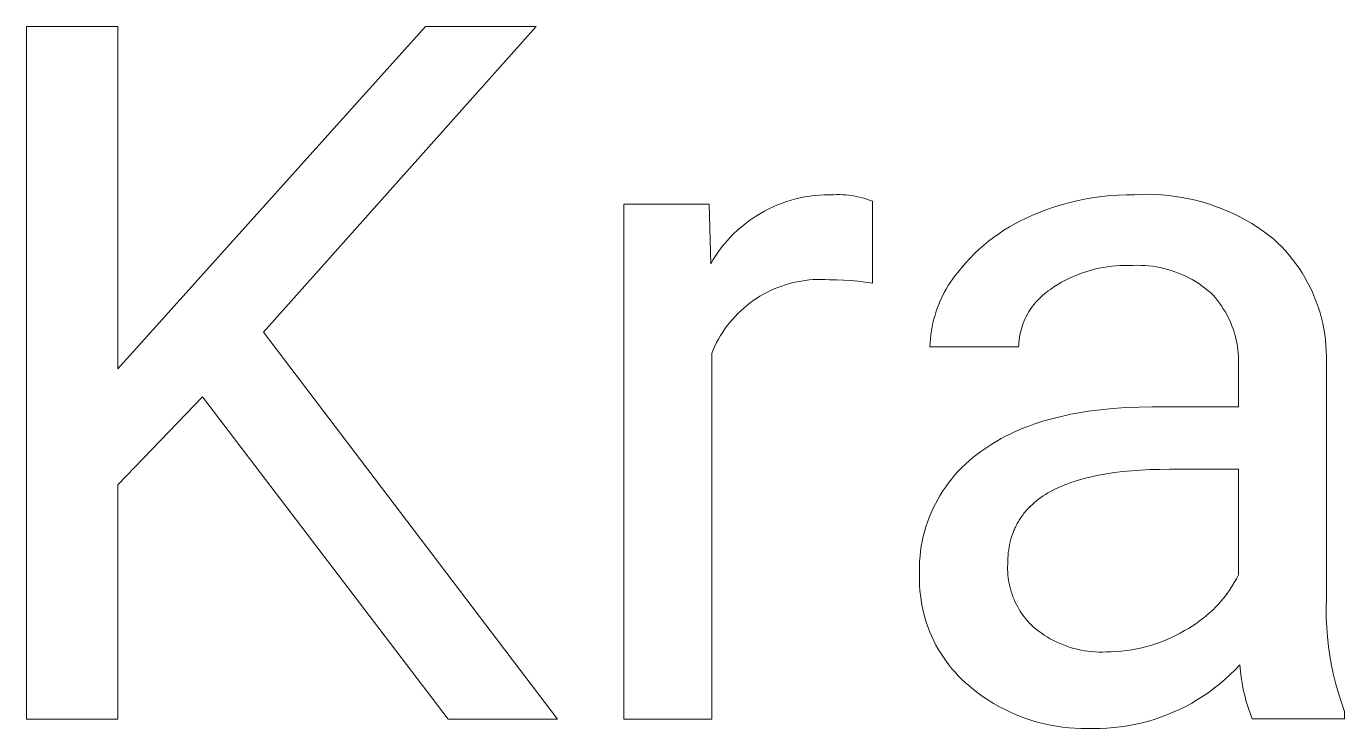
# Model space of a CAD drawing. Header units: millimetres. Extents: x 3269 to 7089, y 1744 to 4413.
# Drawn here: x 6382.3 to 6451.2, y 2045.2 to 2081.8 of the extents above; entities that cross this region are included whole.
import ezdxf

# ---------------------------------------------------------------- set-up
doc = ezdxf.new("R2010")
doc.units = ezdxf.units.MM
doc.header["$MEASUREMENT"] = 0
doc.layers.add('Domyślny', color=7, linetype='Continuous', true_color=0x000000)

msp = doc.modelspace()

# ---------------------------------------------------------------- linework, layer by layer
at = {"layer": 'Domyślny', "color": 18, "lineweight": 15, "true_color": 0x000000}
for p, q in [((6382.336, 2045.663), (6382.336, 2081.827)), ((6382.336, 2081.827), (6387.107, 2081.827)), ((6387.107, 2081.827), (6387.107, 2063.942)), ((6387.107, 2063.942), (6403.185, 2081.827)), ((6408.948, 2081.827), (6394.713, 2065.863)), ((6403.185, 2081.827), (6408.948, 2081.827)), ((6413.527, 2045.661), (6413.527, 2072.539)), ((6413.527, 2072.539), (6417.992, 2072.539)), ((6417.992, 2072.539), (6418.068, 2069.435)), ((6421.33, 2072.405), (6421.559, 2072.503)), ((6421.559, 2072.503), (6421.791, 2072.594)), ((6421.791, 2072.594), (6422.027, 2072.676)), ((6422.027, 2072.676), (6422.264, 2072.75)), ((6422.264, 2072.75), (6422.505, 2072.816)), ((6422.505, 2072.816), (6422.747, 2072.874)), ((6422.747, 2072.874), (6422.991, 2072.923)), ((6422.991, 2072.923), (6423.237, 2072.963)), ((6423.237, 2072.963), (6423.484, 2072.995)), ((6423.484, 2072.995), (6423.732, 2073.018)), ((6423.732, 2073.018), (6423.981, 2073.032)), ((6423.981, 2073.032), (6424.23, 2073.038)), ((6424.23, 2073.038), (6424.479, 2073.035)), ((6424.479, 2073.035), (6424.639, 2073.041)), ((6424.639, 2073.041), (6424.799, 2073.041)), ((6424.799, 2073.041), (6424.959, 2073.036)), ((6424.959, 2073.036), (6425.119, 2073.025)), ((6425.119, 2073.025), (6425.278, 2073.01)), ((6425.278, 2073.01), (6425.437, 2072.988)), ((6425.437, 2072.988), (6425.595, 2072.962)), ((6425.595, 2072.962), (6425.752, 2072.93)), ((6425.752, 2072.93), (6425.907, 2072.892)), ((6425.907, 2072.892), (6426.062, 2072.85)), ((6426.062, 2072.85), (6426.214, 2072.802)), ((6426.214, 2072.802), (6426.365, 2072.749)), ((6426.365, 2072.749), (6426.515, 2072.692)), ((6426.515, 2072.692), (6426.515, 2068.417)), ((6436.024, 2072.398), (6436.43, 2072.522)), ((6436.43, 2072.522), (6436.839, 2072.634)), ((6436.839, 2072.634), (6437.252, 2072.732)), ((6437.252, 2072.732), (6437.668, 2072.817)), ((6437.668, 2072.817), (6438.087, 2072.888)), ((6438.087, 2072.888), (6438.507, 2072.946)), ((6438.507, 2072.946), (6438.93, 2072.99)), ((6438.93, 2072.99), (6439.353, 2073.02)), ((6439.353, 2073.02), (6439.777, 2073.036)), ((6439.777, 2073.036), (6440.202, 2073.039)), ((6440.202, 2073.039), (6440.557, 2073.054)), ((6440.557, 2073.054), (6440.912, 2073.058)), ((6440.912, 2073.058), (6441.267, 2073.049)), ((6441.267, 2073.049), (6441.622, 2073.029)), ((6441.622, 2073.029), (6441.976, 2072.996)), ((6441.976, 2072.996), (6442.328, 2072.952)), ((6442.328, 2072.952), (6442.679, 2072.896)), ((6442.679, 2072.896), (6443.028, 2072.828)), ((6443.028, 2072.828), (6443.374, 2072.749)), ((6443.374, 2072.749), (6443.717, 2072.658)), ((6443.717, 2072.658), (6444.058, 2072.555)), ((6444.058, 2072.555), (6444.394, 2072.441)), ((6420.246, 2071.796), (6420.454, 2071.932)), ((6420.454, 2071.932), (6420.667, 2072.062)), ((6420.667, 2072.062), (6420.884, 2072.184)), ((6420.884, 2072.184), (6421.105, 2072.298)), ((6421.105, 2072.298), (6421.33, 2072.405)), ((6434.237, 2071.671), (6434.533, 2071.813)), ((6434.533, 2071.813), (6434.834, 2071.945)), ((6434.834, 2071.945), (6435.226, 2072.109)), ((6435.226, 2072.109), (6435.622, 2072.26)), ((6435.622, 2072.26), (6436.024, 2072.398)), ((6444.394, 2072.441), (6444.727, 2072.316)), ((6444.727, 2072.316), (6445.055, 2072.18)), ((6445.055, 2072.18), (6445.378, 2072.033)), ((6445.378, 2072.033), (6445.696, 2071.875)), ((6445.696, 2071.875), (6446.009, 2071.706)), ((6419.283, 2071.007), (6419.464, 2071.178)), ((6419.464, 2071.178), (6419.651, 2071.343)), ((6419.651, 2071.343), (6419.844, 2071.5)), ((6419.844, 2071.5), (6420.042, 2071.652)), ((6420.042, 2071.652), (6420.246, 2071.796)), ((6433.107, 2071.003), (6433.381, 2071.184)), ((6433.381, 2071.184), (6433.661, 2071.356)), ((6433.661, 2071.356), (6433.946, 2071.518)), ((6433.946, 2071.518), (6434.237, 2071.671)), ((6446.009, 2071.706), (6446.316, 2071.527)), ((6446.316, 2071.527), (6446.616, 2071.338)), ((6446.616, 2071.338), (6446.911, 2071.139)), ((6446.911, 2071.139), (6447.198, 2070.93)), ((6418.621, 2070.264), (6418.776, 2070.458)), ((6418.776, 2070.458), (6418.939, 2070.647)), ((6418.939, 2070.647), (6419.108, 2070.83)), ((6419.108, 2070.83), (6419.283, 2071.007)), ((6432.325, 2070.404), (6432.579, 2070.612)), ((6432.579, 2070.612), (6432.84, 2070.812)), ((6432.84, 2070.812), (6433.107, 2071.003)), ((6447.198, 2070.93), (6447.478, 2070.711)), ((6447.478, 2070.711), (6447.687, 2070.514)), ((6447.687, 2070.514), (6447.89, 2070.311)), ((6418.195, 2069.649), (6418.33, 2069.859)), ((6418.33, 2069.859), (6418.472, 2070.064)), ((6418.472, 2070.064), (6418.621, 2070.264)), ((6431.609, 2069.727), (6431.84, 2069.961)), ((6431.84, 2069.961), (6432.079, 2070.186)), ((6432.079, 2070.186), (6432.325, 2070.404)), ((6447.89, 2070.311), (6448.085, 2070.1)), ((6448.085, 2070.1), (6448.273, 2069.883)), ((6448.273, 2069.883), (6448.453, 2069.66)), ((6418.068, 2069.435), (6418.195, 2069.649)), ((6430.967, 2068.981), (6431.172, 2069.237)), ((6431.172, 2069.237), (6431.387, 2069.486)), ((6431.387, 2069.486), (6431.609, 2069.727)), ((6437.876, 2069.085), (6437.655, 2069.018)), ((6438.1, 2069.144), (6437.876, 2069.085)), ((6438.326, 2069.196), (6438.1, 2069.144)), ((6438.553, 2069.24), (6438.326, 2069.196)), ((6438.781, 2069.276), (6438.553, 2069.24)), ((6439.011, 2069.304), (6438.781, 2069.276)), ((6439.241, 2069.324), (6439.011, 2069.304)), ((6439.472, 2069.336), (6439.241, 2069.324)), ((6439.703, 2069.341), (6439.472, 2069.336)), ((6439.935, 2069.337), (6439.703, 2069.341)), ((6440.134, 2069.348), (6439.935, 2069.337)), ((6440.334, 2069.353), (6440.134, 2069.348)), ((6440.534, 2069.35), (6440.334, 2069.353)), ((6440.734, 2069.341), (6440.534, 2069.35)), ((6440.934, 2069.324), (6440.734, 2069.341)), ((6441.132, 2069.301), (6440.934, 2069.324)), ((6441.33, 2069.271), (6441.132, 2069.301)), ((6441.527, 2069.234), (6441.33, 2069.271)), ((6441.722, 2069.19), (6441.527, 2069.234)), ((6441.915, 2069.14), (6441.722, 2069.19)), ((6442.107, 2069.083), (6441.915, 2069.14)), ((6442.297, 2069.019), (6442.107, 2069.083)), ((6448.453, 2069.66), (6448.626, 2069.43)), ((6448.626, 2069.43), (6448.79, 2069.195)), ((6448.79, 2069.195), (6448.946, 2068.954)), ((6422.174, 2068.396), (6421.972, 2068.337)), ((6422.377, 2068.448), (6422.174, 2068.396)), ((6422.581, 2068.493), (6422.377, 2068.448)), ((6422.788, 2068.531), (6422.581, 2068.493)), ((6422.995, 2068.562), (6422.788, 2068.531)), ((6423.203, 2068.586), (6422.995, 2068.562)), ((6423.412, 2068.602), (6423.203, 2068.586)), ((6423.622, 2068.611), (6423.412, 2068.602)), ((6423.832, 2068.613), (6423.622, 2068.611)), ((6424.041, 2068.608), (6423.832, 2068.613)), ((6424.25, 2068.596), (6424.041, 2068.608)), ((6424.629, 2068.594), (6424.25, 2068.596)), ((6425.008, 2068.582), (6424.629, 2068.594)), ((6425.387, 2068.558), (6425.008, 2068.582)), ((6425.764, 2068.522), (6425.387, 2068.558)), ((6426.14, 2068.476), (6425.764, 2068.522)), ((6426.515, 2068.417), (6426.14, 2068.476)), ((6430.473, 2068.295), (6430.587, 2068.472)), ((6430.587, 2068.472), (6430.708, 2068.646)), ((6430.708, 2068.646), (6430.835, 2068.816)), ((6430.835, 2068.816), (6430.967, 2068.981)), ((6436.386, 2068.463), (6436.187, 2068.345)), ((6436.589, 2068.573), (6436.386, 2068.463)), ((6436.796, 2068.677), (6436.589, 2068.573)), ((6437.006, 2068.773), (6436.796, 2068.677)), ((6437.22, 2068.862), (6437.006, 2068.773)), ((6437.436, 2068.944), (6437.22, 2068.862)), ((6437.655, 2069.018), (6437.436, 2068.944)), ((6442.484, 2068.949), (6442.297, 2069.019)), ((6442.669, 2068.873), (6442.484, 2068.949)), ((6442.851, 2068.79), (6442.669, 2068.873)), ((6443.03, 2068.701), (6442.851, 2068.79)), ((6443.206, 2068.606), (6443.03, 2068.701)), ((6443.379, 2068.504), (6443.206, 2068.606)), ((6443.548, 2068.397), (6443.379, 2068.504)), ((6443.713, 2068.284), (6443.548, 2068.397)), ((6448.946, 2068.954), (6449.094, 2068.708)), ((6449.094, 2068.708), (6449.234, 2068.457)), ((6449.234, 2068.457), (6449.365, 2068.202)), ((6420.638, 2067.736), (6420.46, 2067.624)), ((6420.819, 2067.841), (6420.638, 2067.736)), ((6421.004, 2067.94), (6420.819, 2067.841)), ((6421.192, 2068.033), (6421.004, 2067.94)), ((6421.383, 2068.119), (6421.192, 2068.033)), ((6421.577, 2068.199), (6421.383, 2068.119)), ((6421.773, 2068.271), (6421.577, 2068.199)), ((6421.972, 2068.337), (6421.773, 2068.271)), ((6430.074, 2067.548), (6430.164, 2067.74)), ((6430.164, 2067.74), (6430.261, 2067.928)), ((6430.261, 2067.928), (6430.364, 2068.113)), ((6430.364, 2068.113), (6430.473, 2068.295)), ((6435.301, 2067.696), (6435.21, 2067.608)), ((6435.396, 2067.782), (6435.301, 2067.696)), ((6435.493, 2067.864), (6435.396, 2067.782)), ((6435.593, 2067.943), (6435.493, 2067.864)), ((6435.695, 2068.019), (6435.593, 2067.943)), ((6435.801, 2068.091), (6435.695, 2068.019)), ((6435.991, 2068.221), (6435.801, 2068.091)), ((6436.187, 2068.345), (6435.991, 2068.221)), ((6443.874, 2068.166), (6443.713, 2068.284)), ((6444.031, 2068.042), (6443.874, 2068.166)), ((6444.183, 2067.912), (6444.031, 2068.042)), ((6444.303, 2067.784), (6444.183, 2067.912)), ((6444.419, 2067.651), (6444.303, 2067.784)), ((6449.365, 2068.202), (6449.486, 2067.942)), ((6449.486, 2067.942), (6449.599, 2067.678)), ((6449.599, 2067.678), (6449.703, 2067.41)), ((6419.792, 2067.119), (6419.636, 2066.979)), ((6419.952, 2067.254), (6419.792, 2067.119)), ((6420.117, 2067.383), (6419.952, 2067.254)), ((6420.286, 2067.507), (6420.117, 2067.383)), ((6420.46, 2067.624), (6420.286, 2067.507)), ((6429.843, 2066.958), (6429.913, 2067.157)), ((6429.913, 2067.157), (6429.99, 2067.354)), ((6429.99, 2067.354), (6430.074, 2067.548)), ((6434.732, 2067.013), (6434.665, 2066.905)), ((6434.803, 2067.119), (6434.732, 2067.013)), ((6434.878, 2067.222), (6434.803, 2067.119)), ((6434.956, 2067.323), (6434.878, 2067.222)), ((6435.037, 2067.421), (6434.956, 2067.323)), ((6435.122, 2067.516), (6435.037, 2067.421)), ((6435.21, 2067.608), (6435.122, 2067.516)), ((6444.529, 2067.515), (6444.419, 2067.651)), ((6444.636, 2067.375), (6444.529, 2067.515)), ((6444.737, 2067.231), (6444.636, 2067.375)), ((6444.833, 2067.084), (6444.737, 2067.231)), ((6444.924, 2066.934), (6444.833, 2067.084)), ((6449.703, 2067.41), (6449.797, 2067.139)), ((6449.797, 2067.139), (6449.882, 2066.865)), ((6419.064, 2066.366), (6418.935, 2066.201)), ((6419.199, 2066.526), (6419.064, 2066.366)), ((6419.339, 2066.682), (6419.199, 2066.526)), ((6419.485, 2066.833), (6419.339, 2066.682)), ((6419.636, 2066.979), (6419.485, 2066.833)), ((6429.628, 2066.139), (6429.672, 2066.347)), ((6429.672, 2066.347), (6429.722, 2066.552)), ((6429.722, 2066.552), (6429.779, 2066.756)), ((6429.779, 2066.756), (6429.843, 2066.958)), ((6434.388, 2066.333), (6434.344, 2066.213)), ((6434.435, 2066.451), (6434.388, 2066.333)), ((6434.487, 2066.567), (6434.435, 2066.451)), ((6434.542, 2066.682), (6434.487, 2066.567)), ((6434.602, 2066.794), (6434.542, 2066.682)), ((6434.665, 2066.905), (6434.602, 2066.794)), ((6445.01, 2066.781), (6444.924, 2066.934)), ((6445.091, 2066.624), (6445.01, 2066.781)), ((6445.167, 2066.466), (6445.091, 2066.624)), ((6445.236, 2066.304), (6445.167, 2066.466)), ((6445.301, 2066.141), (6445.236, 2066.304)), ((6449.882, 2066.865), (6449.958, 2066.588)), ((6449.958, 2066.588), (6450.024, 2066.308)), ((6450.024, 2066.308), (6450.08, 2066.027)), ((6394.713, 2065.863), (6410.067, 2045.663)), ((6418.582, 2065.68), (6418.477, 2065.499)), ((6418.694, 2065.858), (6418.582, 2065.68)), ((6418.811, 2066.031), (6418.694, 2065.858)), ((6418.935, 2066.201), (6418.811, 2066.031)), ((6429.54, 2065.511), (6429.563, 2065.721)), ((6429.563, 2065.721), (6429.592, 2065.931)), ((6429.592, 2065.931), (6429.628, 2066.139)), ((6434.213, 2065.721), (6434.191, 2065.596)), ((6434.24, 2065.846), (6434.213, 2065.721)), ((6434.27, 2065.969), (6434.24, 2065.846)), ((6434.305, 2066.092), (6434.27, 2065.969)), ((6434.344, 2066.213), (6434.305, 2066.092)), ((6445.36, 2065.975), (6445.301, 2066.141)), ((6445.413, 2065.808), (6445.36, 2065.975)), ((6445.46, 2065.638), (6445.413, 2065.808)), ((6445.502, 2065.468), (6445.46, 2065.638)), ((6450.08, 2066.027), (6450.127, 2065.744)), ((6450.127, 2065.744), (6450.164, 2065.459)), ((6418.199, 2064.935), (6418.119, 2064.741)), ((6418.285, 2065.126), (6418.199, 2064.935)), ((6418.377, 2065.314), (6418.285, 2065.126)), ((6418.477, 2065.499), (6418.377, 2065.314)), ((6429.517, 2065.089), (6429.525, 2065.3)), ((6434.147, 2065.089), (6429.517, 2065.089)), ((6429.525, 2065.3), (6429.54, 2065.511)), ((6434.151, 2065.216), (6434.147, 2065.089)), ((6434.16, 2065.343), (6434.151, 2065.216)), ((6434.174, 2065.469), (6434.16, 2065.343)), ((6434.191, 2065.596), (6434.174, 2065.469)), ((6445.537, 2065.296), (6445.502, 2065.468)), ((6445.567, 2065.122), (6445.537, 2065.296)), ((6445.591, 2064.948), (6445.567, 2065.122)), ((6445.609, 2064.773), (6445.591, 2064.948)), ((6450.164, 2065.459), (6450.191, 2065.173)), ((6450.191, 2065.173), (6450.208, 2064.887)), ((6418.119, 2064.741), (6418.119, 2045.661)), ((6445.621, 2064.598), (6445.609, 2064.773)), ((6445.627, 2064.422), (6445.621, 2064.598)), ((6445.621, 2064.071), (6445.627, 2064.247)), ((6445.627, 2064.247), (6445.627, 2064.422)), ((6450.208, 2064.887), (6450.215, 2064.6)), ((6450.215, 2064.6), (6450.213, 2064.313)), ((6450.213, 2064.313), (6450.213, 2051.948)), ((6445.621, 2061.959), (6445.621, 2064.071)), ((6391.533, 2062.48), (6387.107, 2057.887)), ((6404.356, 2045.663), (6391.533, 2062.48)), ((6436.298, 2061.448), (6436.586, 2061.514)), ((6436.586, 2061.514), (6436.879, 2061.575)), ((6436.879, 2061.575), (6437.178, 2061.632)), ((6437.178, 2061.632), (6437.789, 2061.732)), ((6437.789, 2061.732), (6438.42, 2061.814)), ((6438.42, 2061.814), (6439.071, 2061.877)), ((6439.071, 2061.877), (6439.742, 2061.923)), ((6439.742, 2061.923), (6440.433, 2061.95)), ((6440.433, 2061.95), (6441.143, 2061.959)), ((6441.143, 2061.959), (6445.621, 2061.959)), ((6434.175, 2060.757), (6434.423, 2060.859)), ((6434.423, 2060.859), (6434.676, 2060.957)), ((6434.676, 2060.957), (6434.933, 2061.05)), ((6434.933, 2061.05), (6435.196, 2061.139)), ((6435.196, 2061.139), (6435.464, 2061.223)), ((6435.464, 2061.223), (6435.737, 2061.302)), ((6435.737, 2061.302), (6436.015, 2061.377)), ((6436.015, 2061.377), (6436.298, 2061.448)), ((6432.796, 2060.047), (6433.013, 2060.177)), ((6433.013, 2060.177), (6433.235, 2060.302)), ((6433.235, 2060.302), (6433.462, 2060.423)), ((6433.462, 2060.423), (6433.695, 2060.538)), ((6433.695, 2060.538), (6433.932, 2060.65)), ((6433.932, 2060.65), (6434.175, 2060.757)), ((6431.759, 2059.316), (6431.965, 2059.477)), ((6431.965, 2059.477), (6432.175, 2059.631)), ((6432.175, 2059.631), (6432.377, 2059.775)), ((6432.377, 2059.775), (6432.584, 2059.913)), ((6432.584, 2059.913), (6432.796, 2060.047)), ((6430.997, 2058.604), (6431.178, 2058.792)), ((6431.178, 2058.792), (6431.366, 2058.973)), ((6431.366, 2058.973), (6431.56, 2059.148)), ((6431.56, 2059.148), (6431.759, 2059.316)), ((6430.494, 2058.004), (6430.655, 2058.21)), ((6430.655, 2058.21), (6430.822, 2058.41)), ((6430.822, 2058.41), (6430.997, 2058.604)), ((6437.039, 2058.066), (6436.872, 2058.009)), ((6437.21, 2058.12), (6437.039, 2058.066)), ((6437.385, 2058.172), (6437.21, 2058.12)), ((6437.565, 2058.221), (6437.385, 2058.172)), ((6437.936, 2058.313), (6437.565, 2058.221)), ((6438.324, 2058.395), (6437.936, 2058.313)), ((6438.728, 2058.467), (6438.324, 2058.395)), ((6439.149, 2058.53), (6438.728, 2058.467)), ((6439.586, 2058.583), (6439.149, 2058.53)), ((6440.04, 2058.626), (6439.586, 2058.583)), ((6440.51, 2058.66), (6440.04, 2058.626)), ((6440.997, 2058.684), (6440.51, 2058.66)), ((6441.501, 2058.698), (6440.997, 2058.684)), ((6442.021, 2058.703), (6441.501, 2058.698)), ((6445.621, 2058.703), (6442.021, 2058.703)), ((6445.621, 2053.182), (6445.621, 2058.703)), ((6387.107, 2057.887), (6387.107, 2045.663)), ((6429.924, 2057.13), (6430.055, 2057.356)), ((6430.055, 2057.356), (6430.194, 2057.577)), ((6430.194, 2057.577), (6430.34, 2057.793)), ((6430.34, 2057.793), (6430.494, 2058.004)), ((6435.555, 2057.391), (6435.429, 2057.31)), ((6435.684, 2057.469), (6435.555, 2057.391)), ((6435.818, 2057.545), (6435.684, 2057.469)), ((6435.957, 2057.619), (6435.818, 2057.545)), ((6436.099, 2057.69), (6435.957, 2057.619)), ((6436.245, 2057.758), (6436.099, 2057.69)), ((6436.396, 2057.825), (6436.245, 2057.758)), ((6436.55, 2057.889), (6436.396, 2057.825)), ((6436.709, 2057.95), (6436.55, 2057.889)), ((6436.872, 2058.009), (6436.709, 2057.95)), ((6429.578, 2056.428), (6429.685, 2056.666)), ((6429.685, 2056.666), (6429.801, 2056.9)), ((6429.801, 2056.9), (6429.924, 2057.13)), ((6434.664, 2056.676), (6434.572, 2056.576)), ((6434.761, 2056.774), (6434.664, 2056.676)), ((6434.862, 2056.869), (6434.761, 2056.774)), ((6434.967, 2056.962), (6434.862, 2056.869)), ((6435.076, 2057.053), (6434.967, 2056.962)), ((6435.19, 2057.141), (6435.076, 2057.053)), ((6435.307, 2057.226), (6435.19, 2057.141)), ((6435.429, 2057.31), (6435.307, 2057.226)), ((6429.389, 2055.942), (6429.479, 2056.187)), ((6429.479, 2056.187), (6429.578, 2056.428)), ((6434.135, 2055.981), (6434.102, 2055.923)), ((6434.17, 2056.038), (6434.135, 2055.981)), ((6434.205, 2056.094), (6434.17, 2056.038)), ((6434.242, 2056.15), (6434.205, 2056.094)), ((6434.279, 2056.206), (6434.242, 2056.15)), ((6434.318, 2056.26), (6434.279, 2056.206)), ((6434.358, 2056.314), (6434.318, 2056.26)), ((6434.398, 2056.368), (6434.358, 2056.314)), ((6434.44, 2056.421), (6434.398, 2056.368)), ((6434.483, 2056.473), (6434.44, 2056.421)), ((6434.572, 2056.576), (6434.483, 2056.473)), ((6429.169, 2055.191), (6429.233, 2055.444)), ((6429.233, 2055.444), (6429.307, 2055.694)), ((6429.307, 2055.694), (6429.389, 2055.942)), ((6433.824, 2055.312), (6433.78, 2055.183)), ((6433.871, 2055.439), (6433.824, 2055.312)), ((6433.896, 2055.502), (6433.871, 2055.439)), ((6433.923, 2055.564), (6433.896, 2055.502)), ((6433.95, 2055.625), (6433.923, 2055.564)), ((6433.978, 2055.686), (6433.95, 2055.625)), ((6434.008, 2055.746), (6433.978, 2055.686)), ((6434.038, 2055.806), (6434.008, 2055.746)), ((6434.069, 2055.865), (6434.038, 2055.806)), ((6434.102, 2055.923), (6434.069, 2055.865)), ((6429.027, 2054.421), (6429.065, 2054.679)), ((6429.065, 2054.679), (6429.113, 2054.936)), ((6429.113, 2054.936), (6429.169, 2055.191)), ((6433.649, 2054.641), (6433.626, 2054.499)), ((6433.675, 2054.78), (6433.649, 2054.641)), ((6433.706, 2054.917), (6433.675, 2054.78)), ((6433.741, 2055.051), (6433.706, 2054.917)), ((6433.78, 2055.183), (6433.741, 2055.051)), ((6428.977, 2053.901), (6428.998, 2054.161)), ((6428.998, 2054.161), (6429.027, 2054.421)), ((6433.577, 2053.908), (6433.574, 2053.755)), ((6433.583, 2054.06), (6433.577, 2053.908)), ((6433.593, 2054.209), (6433.583, 2054.06)), ((6433.607, 2054.355), (6433.593, 2054.209)), ((6433.626, 2054.499), (6433.607, 2054.355)), ((6428.963, 2053.379), (6428.966, 2053.64)), ((6428.97, 2053.119), (6428.963, 2053.379)), ((6428.966, 2053.64), (6428.977, 2053.901)), ((6433.574, 2053.755), (6433.57, 2053.609)), ((6433.57, 2053.609), (6433.57, 2053.463)), ((6433.57, 2053.463), (6433.576, 2053.317)), ((6433.576, 2053.317), (6433.586, 2053.172)), ((6428.968, 2052.87), (6428.97, 2053.119)), ((6428.976, 2052.621), (6428.968, 2052.87)), ((6428.992, 2052.372), (6428.976, 2052.621)), ((6433.586, 2053.172), (6433.602, 2053.027)), ((6433.602, 2053.027), (6433.623, 2052.882)), ((6433.623, 2052.882), (6433.648, 2052.739)), ((6433.648, 2052.739), (6433.679, 2052.596)), ((6433.679, 2052.596), (6433.715, 2052.455)), ((6445.159, 2052.397), (6445.284, 2052.587)), ((6445.284, 2052.587), (6445.403, 2052.782)), ((6445.403, 2052.782), (6445.515, 2052.98)), ((6445.515, 2052.98), (6445.621, 2053.182)), ((6429.016, 2052.124), (6428.992, 2052.372)), ((6429.049, 2051.878), (6429.016, 2052.124)), ((6429.09, 2051.632), (6429.049, 2051.878)), ((6433.715, 2052.455), (6433.755, 2052.315)), ((6433.755, 2052.315), (6433.801, 2052.176)), ((6433.801, 2052.176), (6433.851, 2052.039)), ((6433.851, 2052.039), (6433.906, 2051.904)), ((6433.906, 2051.904), (6433.965, 2051.771)), ((6444.595, 2051.681), (6444.745, 2051.853)), ((6444.745, 2051.853), (6444.889, 2052.029)), ((6444.889, 2052.029), (6445.027, 2052.211)), ((6445.027, 2052.211), (6445.159, 2052.397)), ((6450.213, 2051.948), (6450.203, 2051.448)), ((6429.139, 2051.388), (6429.09, 2051.632)), ((6429.197, 2051.146), (6429.139, 2051.388)), ((6433.965, 2051.771), (6434.029, 2051.64)), ((6434.029, 2051.64), (6434.098, 2051.511)), ((6434.098, 2051.511), (6434.171, 2051.385)), ((6434.171, 2051.385), (6434.248, 2051.261)), ((6434.248, 2051.261), (6434.33, 2051.14)), ((6443.939, 2051.049), (6444.111, 2051.199)), ((6444.111, 2051.199), (6444.278, 2051.354)), ((6444.278, 2051.354), (6444.439, 2051.515)), ((6444.439, 2051.515), (6444.595, 2051.681)), ((6450.203, 2051.448), (6450.209, 2050.948)), ((6429.263, 2050.906), (6429.197, 2051.146)), ((6429.338, 2050.668), (6429.263, 2050.906)), ((6429.42, 2050.433), (6429.338, 2050.668)), ((6434.33, 2051.14), (6434.416, 2051.022)), ((6434.416, 2051.022), (6434.506, 2050.907)), ((6434.506, 2050.907), (6434.6, 2050.796)), ((6434.6, 2050.796), (6434.697, 2050.687)), ((6434.697, 2050.687), (6434.799, 2050.583)), ((6434.799, 2050.583), (6434.904, 2050.481)), ((6434.904, 2050.481), (6435.012, 2050.384)), ((6443.008, 2050.393), (6443.203, 2050.512)), ((6443.203, 2050.512), (6443.394, 2050.637)), ((6443.394, 2050.637), (6443.58, 2050.768)), ((6443.58, 2050.768), (6443.762, 2050.905)), ((6443.762, 2050.905), (6443.939, 2051.049)), ((6450.209, 2050.948), (6450.232, 2050.448)), ((6429.51, 2050.201), (6429.42, 2050.433)), ((6429.609, 2049.972), (6429.51, 2050.201)), ((6429.715, 2049.747), (6429.609, 2049.972)), ((6435.012, 2050.384), (6435.161, 2050.267)), ((6435.161, 2050.267), (6435.315, 2050.155)), ((6435.315, 2050.155), (6435.472, 2050.048)), ((6435.472, 2050.048), (6435.632, 2049.947)), ((6435.632, 2049.947), (6435.796, 2049.852)), ((6435.796, 2049.852), (6435.964, 2049.763)), ((6441.602, 2049.697), (6441.851, 2049.798)), ((6441.851, 2049.798), (6442.097, 2049.907)), ((6442.097, 2049.907), (6442.339, 2050.024)), ((6442.339, 2050.024), (6442.576, 2050.149)), ((6442.576, 2050.149), (6442.81, 2050.282)), ((6442.81, 2050.282), (6443.008, 2050.393)), ((6450.232, 2050.448), (6450.272, 2049.949)), ((6450.272, 2049.949), (6450.327, 2049.452)), ((6429.828, 2049.525), (6429.715, 2049.747)), ((6429.949, 2049.308), (6429.828, 2049.525)), ((6430.078, 2049.095), (6429.949, 2049.308)), ((6430.214, 2048.886), (6430.078, 2049.095)), ((6435.964, 2049.763), (6436.134, 2049.679)), ((6436.134, 2049.679), (6436.307, 2049.601)), ((6436.307, 2049.601), (6436.483, 2049.529)), ((6436.483, 2049.529), (6436.661, 2049.464)), ((6436.661, 2049.464), (6436.841, 2049.404)), ((6436.841, 2049.404), (6437.023, 2049.351)), ((6437.023, 2049.351), (6437.207, 2049.304)), ((6437.207, 2049.304), (6437.392, 2049.264)), ((6437.392, 2049.264), (6437.579, 2049.23)), ((6437.579, 2049.23), (6437.767, 2049.202)), ((6437.767, 2049.202), (6437.955, 2049.181)), ((6437.955, 2049.181), (6438.145, 2049.167)), ((6438.145, 2049.167), (6438.334, 2049.159)), ((6438.334, 2049.159), (6438.524, 2049.157)), ((6438.524, 2049.157), (6438.714, 2049.162)), ((6438.714, 2049.162), (6438.982, 2049.167)), ((6438.982, 2049.167), (6439.25, 2049.18)), ((6439.25, 2049.18), (6439.518, 2049.202)), ((6439.518, 2049.202), (6439.785, 2049.233)), ((6439.785, 2049.233), (6440.05, 2049.273)), ((6440.05, 2049.273), (6440.315, 2049.322)), ((6440.315, 2049.322), (6440.577, 2049.379)), ((6440.577, 2049.379), (6440.837, 2049.446)), ((6440.837, 2049.446), (6441.095, 2049.521)), ((6441.095, 2049.521), (6441.35, 2049.605)), ((6441.35, 2049.605), (6441.602, 2049.697)), ((6450.327, 2049.452), (6450.399, 2048.956)), ((6430.357, 2048.682), (6430.214, 2048.886)), ((6430.506, 2048.483), (6430.357, 2048.682)), ((6430.663, 2048.289), (6430.506, 2048.483)), ((6445.697, 2048.488), (6445.45, 2048.229)), ((6445.726, 2048.166), (6445.697, 2048.488)), ((6450.399, 2048.956), (6450.487, 2048.464)), ((6450.487, 2048.464), (6450.591, 2047.974)), ((6430.826, 2048.101), (6430.663, 2048.289)), ((6430.995, 2047.919), (6430.826, 2048.101)), ((6431.171, 2047.742), (6430.995, 2047.919)), ((6431.352, 2047.571), (6431.171, 2047.742)), ((6444.93, 2047.736), (6444.658, 2047.504)), ((6445.195, 2047.978), (6444.93, 2047.736)), ((6445.45, 2048.229), (6445.195, 2047.978)), ((6445.765, 2047.846), (6445.726, 2048.166)), ((6445.816, 2047.526), (6445.765, 2047.846)), ((6450.591, 2047.974), (6450.712, 2047.489)), ((6431.539, 2047.407), (6431.352, 2047.571)), ((6431.786, 2047.204), (6431.539, 2047.407)), ((6432.04, 2047.009), (6431.786, 2047.204)), ((6444.089, 2047.069), (6443.794, 2046.866)), ((6444.377, 2047.282), (6444.089, 2047.069)), ((6444.658, 2047.504), (6444.377, 2047.282)), ((6445.877, 2047.209), (6445.816, 2047.526)), ((6445.949, 2046.894), (6445.877, 2047.209)), ((6450.712, 2047.489), (6450.848, 2047.007)), ((6432.3, 2046.822), (6432.04, 2047.009)), ((6432.566, 2046.645), (6432.3, 2046.822)), ((6432.838, 2046.477), (6432.566, 2046.645)), ((6433.116, 2046.318), (6432.838, 2046.477)), ((6443.183, 2046.493), (6442.868, 2046.322)), ((6443.491, 2046.674), (6443.183, 2046.493)), ((6443.794, 2046.866), (6443.491, 2046.674)), ((6446.033, 2046.582), (6445.949, 2046.894)), ((6446.126, 2046.272), (6446.033, 2046.582)), ((6450.848, 2047.007), (6451, 2046.53)), ((6451, 2046.53), (6451.167, 2046.059)), ((6387.107, 2045.663), (6382.336, 2045.663)), ((6410.067, 2045.663), (6404.356, 2045.663)), ((6418.119, 2045.661), (6413.527, 2045.661)), ((6433.399, 2046.169), (6433.116, 2046.318)), ((6433.687, 2046.03), (6433.399, 2046.169)), ((6433.98, 2045.9), (6433.687, 2046.03)), ((6434.276, 2045.781), (6433.98, 2045.9)), ((6434.577, 2045.672), (6434.276, 2045.781)), ((6434.881, 2045.573), (6434.577, 2045.672)), ((6441.554, 2045.753), (6441.215, 2045.64)), ((6441.89, 2045.878), (6441.554, 2045.753)), ((6442.221, 2046.015), (6441.89, 2045.878)), ((6442.547, 2046.163), (6442.221, 2046.015)), ((6442.868, 2046.322), (6442.547, 2046.163)), ((6446.231, 2045.966), (6446.126, 2046.272)), ((6446.346, 2045.664), (6446.231, 2045.966)), ((6451.167, 2045.664), (6446.346, 2045.664)), ((6451.167, 2046.059), (6451.167, 2045.664)), ((6435.189, 2045.484), (6434.881, 2045.573)), ((6435.499, 2045.406), (6435.189, 2045.484)), ((6435.812, 2045.338), (6435.499, 2045.406)), ((6436.126, 2045.282), (6435.812, 2045.338)), ((6436.443, 2045.236), (6436.126, 2045.282)), ((6436.761, 2045.2), (6436.443, 2045.236)), ((6437.08, 2045.176), (6436.761, 2045.2)), ((6437.4, 2045.163), (6437.08, 2045.176)), ((6437.72, 2045.16), (6437.4, 2045.163)), ((6438.039, 2045.168), (6437.72, 2045.16)), ((6438.397, 2045.171), (6438.039, 2045.168)), ((6438.755, 2045.186), (6438.397, 2045.171)), ((6439.112, 2045.214), (6438.755, 2045.186)), ((6439.468, 2045.254), (6439.112, 2045.214)), ((6439.822, 2045.307), (6439.468, 2045.254)), ((6440.175, 2045.372), (6439.822, 2045.307)), ((6440.524, 2045.449), (6440.175, 2045.372)), ((6440.871, 2045.538), (6440.524, 2045.449)), ((6441.215, 2045.64), (6440.871, 2045.538))]:
    msp.add_line(p, q, dxfattribs=at)

doc.saveas('drawing.dxf')
